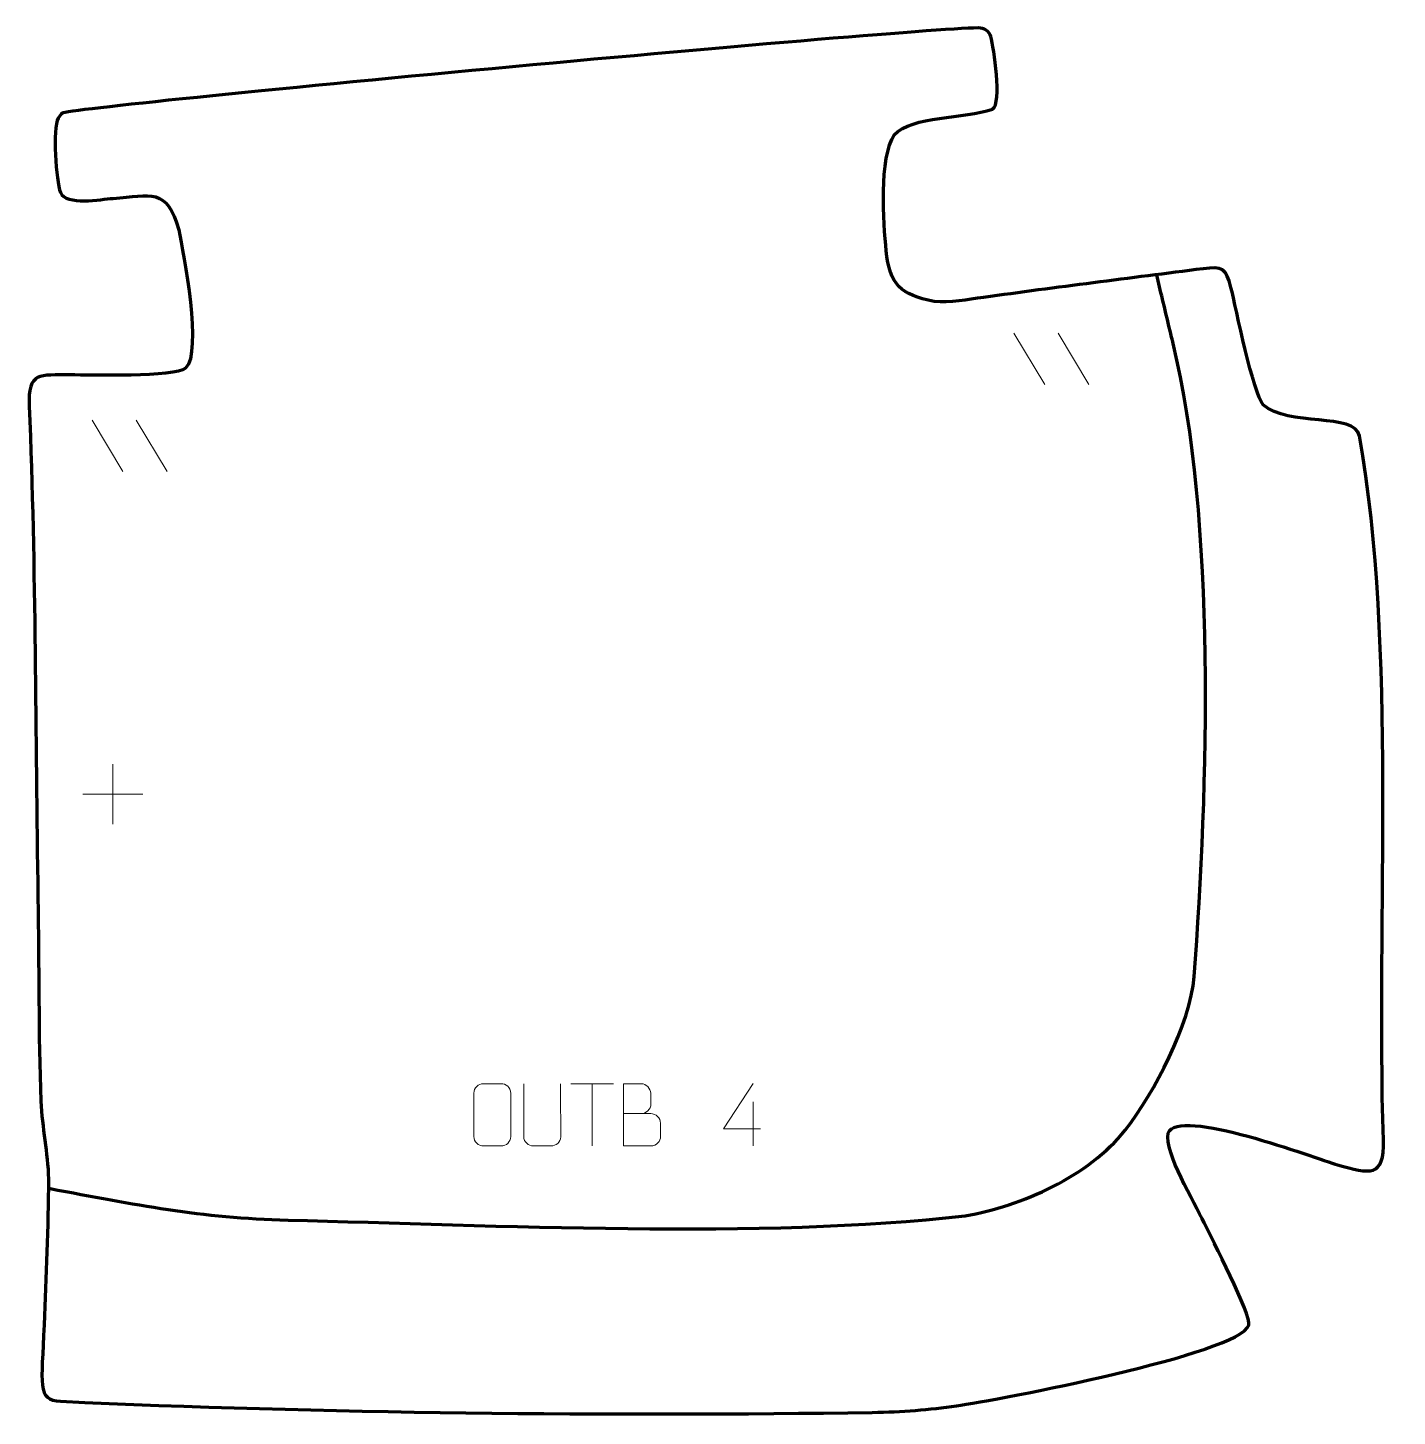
# Model space of a CAD drawing. Header units: millimetres. Extents: x -539 to 10, y 174 to 730.
import ezdxf

# ---------------------------------------------------------------- set-up
doc = ezdxf.new("R2010")
doc.units = ezdxf.units.MM
doc.header["$MEASUREMENT"] = 0
doc.layers.add('layer 2', color=7, linetype='Continuous')
doc.layers.add('layer 3', color=7, linetype='Continuous')

msp = doc.modelspace()

# ---------------------------------------------------------------- linework, layer by layer
at = {"layer": 'layer 2', "color": 142, "lineweight": 158}
msp.add_open_spline([(-530.2385, 264.9834), (-496.3618, 258.5774), (-469.7905, 253.2483), (-434.8958, 252.3568), (-434.8958, 252.3568), (-351.7452, 250.3378), (-245.5497, 244.7403), (-163.5007, 254.0477), (-163.5007, 254.0477), (-141.0012, 257.9462), (-113.7981, 270.0405), (-99.4853, 288.3516), (-99.4853, 288.3516), (-87.6481, 303.7698), (-73.4217, 330.3928), (-71.808, 349.8923), (-71.808, 349.8923), (-66.0692, 424.6758), (-62.9961, 533.5344), (-80.2412, 603.544), (-80.2412, 603.544), (-81.8611, 610.3101), (-83.4802, 617.0763), (-85.0955, 623.8436), (-85.0955, 623.8436), (-85.0955, 623.8436), (-86.8248, 631.094), (-86.8248, 631.094)], degree=3, knots=[0, 0, 0, 0, 0.125, 0.125, 0.125, 0.125, 0.25, 0.25, 0.25, 0.25, 0.375, 0.375, 0.375, 0.375, 0.5, 0.5, 0.5, 0.5, 0.625, 0.625, 0.625, 0.625, 0.75, 0.75, 0.75, 0.75, 1, 1, 1, 1], dxfattribs=at)
at = {"layer": 'layer 3', "color": 242, "lineweight": 158}
msp.add_open_spline([(-158.4014, 729.9554), (-155.853, 730.0098), (-153.9158, 728.4838), (-153.3282, 726.4595), (-153.3282, 726.4595), (-152.0319, 721.9945), (-148.6513, 699.9009), (-152.6423, 697.4286), (-152.6423, 697.4286), (-163.7113, 693.6405), (-185.0626, 694.7592), (-191.9488, 687.1153), (-191.9488, 687.1153), (-198.0661, 677.9905), (-196.294, 651.8789), (-195.1832, 640.66), (-195.1832, 640.66), (-193.8175, 626.8678), (-189.3722, 623.1836), (-176.0376, 620.3611), (-176.0376, 620.3611), (-169.6325, 619.8367), (-162.5736, 621.0868), (-156.2128, 621.9905), (-156.2128, 621.9905), (-126.9792, 626.0231), (-97.5202, 629.7279), (-68.2367, 633.4605), (-68.2367, 633.4605), (-60.4276, 634.4558), (-59.0705, 633.7126), (-57.0555, 626.0181), (-57.0555, 626.0181), (-55.0761, 617.7794), (-48.1355, 583.2978), (-44.0944, 578.8988), (-44.0944, 578.8988), (-34.5644, 570.1522), (-7.2031, 575.8089), (-5.5652, 566.5871), (-5.5652, 566.5871), (9.5684, 481.3773), (1.1428, 374.1617), (4.0094, 284.4309), (4.0094, 284.4309), (4.4953, 269.2199), (-1.3134, 270.9315), (-14.3657, 274.4638), (-14.3657, 274.4638), (-23.2401, 277.2008), (-78.6368, 298.0929), (-82.1987, 287.1856), (-82.1987, 287.1856), (-83.7805, 279.3791), (-71.7134, 259.4607), (-67.8028, 251.2614), (-67.8028, 251.2614), (-65.0082, 245.5303), (-48.6381, 214.0102), (-49.9034, 210.2567), (-49.9034, 210.2567), (-53.7992, 198.6998), (-150.8591, 180.2704), (-167.0567, 177.9389), (-167.0567, 177.9389), (-177.7969, 176.4333), (-188.811, 175.4995), (-200.802, 175.3213), (-200.802, 175.3213), (-304.3257, 173.7842), (-422.9543, 174.9652), (-526.0207, 179.7827), (-526.0207, 179.7827), (-535.695, 180.2349), (-533.5503, 186.3098), (-532.6263, 210.4312), (-532.6263, 210.4312), (-531.9009, 229.7132), (-531.0265, 249.5743), (-530.8703, 268.8345), (-530.8703, 268.8345), (-531.1214, 279.3764), (-533.4907, 289.2933), (-533.9035, 300.0045), (-533.9035, 300.0045), (-534.9376, 326.8396), (-534.6491, 354.5035), (-535.0966, 381.4758), (-535.0966, 381.4758), (-536.1801, 446.7882), (-535.8701, 513.3491), (-538.5984, 578.4824), (-538.5984, 578.4824), (-539.1765, 592.2817), (-534.5035, 590.8428), (-522.0592, 590.925), (-522.0592, 590.925), (-514.5719, 590.913), (-479.9991, 589.8645), (-475.9171, 593.6473), (-475.9171, 593.6473), (-469.2038, 599.8687), (-476.6813, 639.5965), (-478.6937, 648.9966), (-478.6937, 648.9966), (-483.3183, 666.1843), (-489.6257, 662.8633), (-505.0205, 661.67), (-505.0205, 661.67), (-509.7289, 661.3051), (-523.8804, 658.6003), (-526.0899, 664.0776), (-526.0899, 664.0776), (-527.8602, 668.4661), (-529.4057, 689.8317), (-526.9717, 693.8189), (-526.9717, 693.8189), (-526.4865, 694.614), (-526.039, 695.2658), (-525.4133, 695.7433), (-525.4133, 695.7433), (-521.8393, 698.4715), (-191.8939, 729.2408), (-158.4014, 729.9554)], degree=3, knots=[0, 0, 0, 0, 0.03125, 0.03125, 0.03125, 0.03125, 0.0625, 0.0625, 0.0625, 0.0625, 0.09375, 0.09375, 0.09375, 0.09375, 0.125, 0.125, 0.125, 0.125, 0.15625, 0.15625, 0.15625, 0.15625, 0.1875, 0.1875, 0.1875, 0.1875, 0.21875, 0.21875, 0.21875, 0.21875, 0.25, 0.25, 0.25, 0.25, 0.28125, 0.28125, 0.28125, 0.28125, 0.3125, 0.3125, 0.3125, 0.3125, 0.34375, 0.34375, 0.34375, 0.34375, 0.375, 0.375, 0.375, 0.375, 0.40625, 0.40625, 0.40625, 0.40625, 0.4375, 0.4375, 0.4375, 0.4375, 0.46875, 0.46875, 0.46875, 0.46875, 0.5, 0.5, 0.5, 0.5, 0.53125, 0.53125, 0.53125, 0.53125, 0.5625, 0.5625, 0.5625, 0.5625, 0.59375, 0.59375, 0.59375, 0.59375, 0.625, 0.625, 0.625, 0.625, 0.65625, 0.65625, 0.65625, 0.65625, 0.6875, 0.6875, 0.6875, 0.6875, 0.71875, 0.71875, 0.71875, 0.71875, 0.75, 0.75, 0.75, 0.75, 0.78125, 0.78125, 0.78125, 0.78125, 0.8125, 0.8125, 0.8125, 0.8125, 0.84375, 0.84375, 0.84375, 0.84375, 0.875, 0.875, 0.875, 0.875, 0.90625, 0.90625, 0.90625, 0.90625, 0.9375, 0.9375, 0.9375, 0.9375, 1, 1, 1, 1], dxfattribs=at)
at = {"layer": 'layer 3', "color": 250, "lineweight": 9}
for points in [[(-144.0647, 607.7077), (-144.0647, 607.7077), (-131.7004, 587.1634), (-131.7004, 587.1634)], [(-126.3348, 607.7077), (-126.3348, 607.7077), (-113.9705, 587.1634), (-113.9705, 587.1634)], [(-513.4233, 572.7827), (-513.4233, 572.7827), (-501.059, 552.2384), (-501.059, 552.2384)], [(-495.6934, 572.7827), (-495.6934, 572.7827), (-483.3291, 552.2384), (-483.3291, 552.2384)], [(-505.1085, 435.0006), (-505.1085, 435.0006), (-505.1085, 411.0227), (-505.1085, 411.0227)], [(-517.0974, 423.0116), (-517.0974, 423.0116), (-493.1195, 423.0116), (-493.1195, 423.0116)], [(-321.5157, 306.9821), (-321.5157, 306.9821), (-304.5285, 306.9821), (-304.5285, 306.9821)], [(-313.0219, 282.0521), (-313.0219, 282.0521), (-313.0219, 307.0056), (-313.0219, 307.0056)], [(-248.5554, 299.7065), (-248.5554, 299.7065), (-248.5554, 282.0418), (-248.5554, 282.0418)]]:
    msp.add_open_spline(points, degree=3, dxfattribs=at)
for points, knots in [([(-356.5417, 307.0053), (-354.216, 307.0053), (-351.8899, 307.0053), (-349.5638, 307.0053), (-349.5638, 307.0053), (-347.6172, 307.0409), (-345.6258, 305.5493), (-345.5991, 303.1117), (-345.5991, 303.1117), (-345.5995, 297.3648), (-345.5995, 291.6175), (-345.5991, 285.8698), (-345.5991, 285.8698), (-345.7389, 283.5464), (-347.4161, 282.0668), (-349.5638, 282.056), (-349.5638, 282.056), (-351.8957, 282.0564), (-354.2276, 282.0564), (-356.5591, 282.056), (-356.5591, 282.056), (-358.4841, 281.9506), (-360.4562, 283.8351), (-360.445, 285.8524), (-360.445, 285.8524), (-360.4447, 291.6225), (-360.4447, 297.3922), (-360.445, 303.1615), (-360.445, 303.1615), (-360.4408, 305.2996), (-358.6941, 307.0188), (-356.5417, 307.0053)], [0, 0, 0, 0, 0.11111111, 0.11111111, 0.11111111, 0.11111111, 0.22222222, 0.22222222, 0.22222222, 0.22222222, 0.33333333, 0.33333333, 0.33333333, 0.33333333, 0.44444444, 0.44444444, 0.44444444, 0.44444444, 0.55555556, 0.55555556, 0.55555556, 0.55555556, 0.66666667, 0.66666667, 0.66666667, 0.66666667, 0.77777778, 0.77777778, 0.77777778, 0.77777778, 1, 1, 1, 1]), ([(-325.6949, 307.0098), (-325.6953, 301.4703), (-325.5995, 291.2685), (-325.5991, 285.7281), (-325.5991, 285.7281), (-325.7389, 283.4886), (-327.4161, 282.0624), (-329.5638, 282.0519), (-329.5638, 282.0519), (-331.8957, 282.0523), (-334.2276, 282.0523), (-336.5591, 282.0519), (-336.5591, 282.0519), (-338.4841, 281.9504), (-340.4562, 283.7669), (-340.445, 285.7114), (-340.445, 285.7114), (-340.4447, 291.2733), (-340.3493, 301.4487), (-340.3497, 307.0098)], [0, 0, 0, 0, 0.16666667, 0.16666667, 0.16666667, 0.16666667, 0.33333333, 0.33333333, 0.33333333, 0.33333333, 0.5, 0.5, 0.5, 0.5, 0.66666667, 0.66666667, 0.66666667, 0.66666667, 1, 1, 1, 1]), ([(-300.4042, 295.0168), (-296.7656, 295.0172), (-293.1785, 295.0172), (-289.5391, 295.0168), (-289.5391, 295.0168), (-287.5637, 294.9995), (-285.6401, 293.2634), (-285.6401, 291.2138), (-285.6401, 291.2138), (-285.6405, 290.0852), (-285.6405, 287.0358), (-285.6401, 285.9069), (-285.6401, 285.9069), (-285.6225, 284.049), (-287.1646, 282.0351), (-289.4861, 282.052), (-289.4861, 282.052), (-293.1259, 282.0524), (-296.7653, 282.0524), (-300.4042, 282.052), (-300.4042, 282.052), (-300.4042, 290.3703), (-300.4042, 298.6881), (-300.4042, 307.0056), (-300.4042, 307.0056), (-298.0305, 307.0056), (-295.6564, 307.0056), (-293.2822, 307.0056), (-293.2822, 307.0056), (-291.6014, 307.0232), (-289.5046, 305.1127), (-289.4869, 303.1503), (-289.4869, 303.1503), (-289.4873, 301.0842), (-289.4873, 300.9382), (-289.4869, 298.8717), (-289.4869, 298.8717), (-289.4696, 296.8056), (-291.3241, 294.9995), (-293.3341, 295.0168)], [0, 0, 0, 0, 0.09090909, 0.09090909, 0.09090909, 0.09090909, 0.18181818, 0.18181818, 0.18181818, 0.18181818, 0.27272727, 0.27272727, 0.27272727, 0.27272727, 0.36363636, 0.36363636, 0.36363636, 0.36363636, 0.45454545, 0.45454545, 0.45454545, 0.45454545, 0.54545455, 0.54545455, 0.54545455, 0.54545455, 0.63636364, 0.63636364, 0.63636364, 0.63636364, 0.72727273, 0.72727273, 0.72727273, 0.72727273, 0.81818182, 0.81818182, 0.81818182, 0.81818182, 1, 1, 1, 1]), ([(-245.6113, 288.9454), (-245.6113, 288.9454), (-260.433, 288.9454), (-260.433, 288.9454), (-260.433, 288.9454), (-260.433, 288.9454), (-248.5554, 307.0159), (-248.5554, 307.0159)], [0, 0, 0, 0, 0.33333333, 0.33333333, 0.33333333, 0.33333333, 1, 1, 1, 1])]:
    msp.add_open_spline(points, degree=3, knots=knots, dxfattribs=at)

doc.saveas('drawing.dxf')
